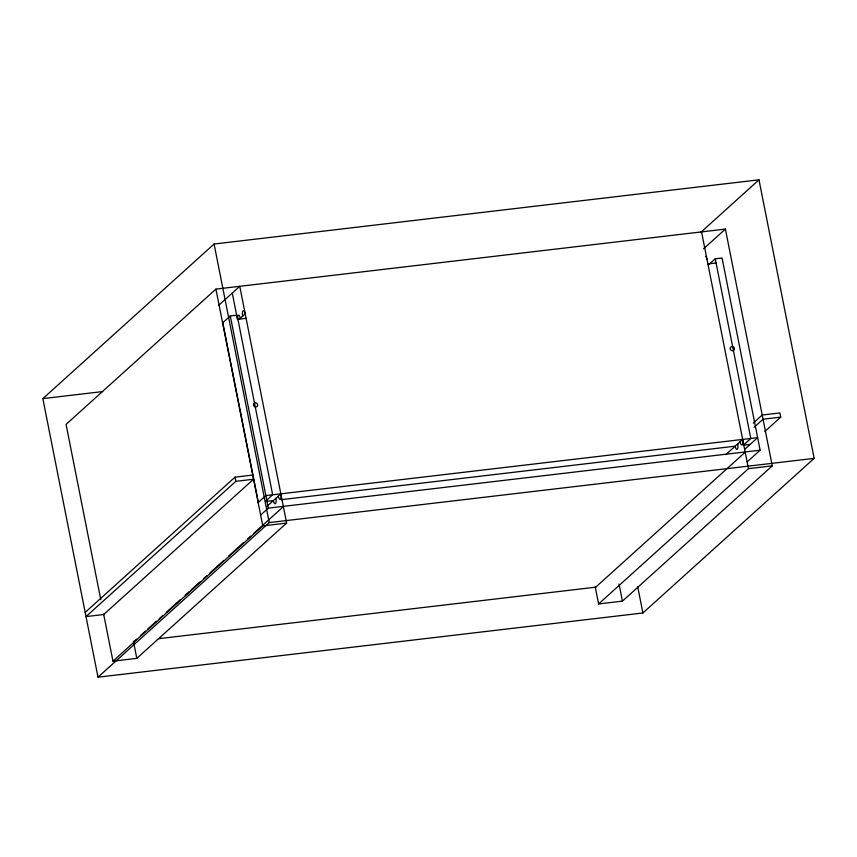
<?xml version="1.0" encoding="UTF-8"?>
<svg xmlns="http://www.w3.org/2000/svg" width="857" height="857" viewBox="0 0 857 857"><rect width="100%" height="100%" fill="white"/><g stroke="black" fill="none" stroke-linecap="round" stroke-linejoin="round"><path stroke-width="1.29" d="M42.85 398.623L214.089 244.02L758.991 179.82L814.15 458.377L642.911 612.98L98.009 677.18L42.85 398.623L102.658 391.574M595.229 586.938L598.604 603.949L622.439 601.132L772.275 465.865L725.397 229.087L215.91 289.12L66.075 424.386L100.783 599.686M218.91 305.124L239.756 286.313L286.634 523.081L136.799 658.358L112.963 661.165L103.633 614.073M266.109 500.713L272.665 494.8L237.089 315.13L230.287 315.933L222.788 322.693L258.364 502.363M239.596 318.954L245.209 313.887A4.36 1.446 83.3 0 0 243.099 310.866A4.36 1.446 83.3 0 0 242.638 316.201M85.186 612.412L235.022 477.145L252.729 475.057M235.846 481.323L86.011 616.59L103.718 614.512L253.554 479.234L235.846 481.323L235.022 477.145M257.925 502.77L265.863 495.603L757.631 437.659L744.733 449.304M266.955 506.38L280.839 493.836A4.36 1.446 83.3 0 1 280.389 499.17A4.36 1.446 83.3 0 1 278.279 496.16M260.399 515.303L268.337 508.137L760.116 450.193L722.055 257.989L715.241 258.793L708.685 264.706M133.542 641.925L136.52 639.236M140.494 635.648L145.454 631.17M147.436 629.381L156.37 621.314M159.348 618.625L162.316 615.947M166.29 612.359L180.184 599.814M185.144 595.336L189.108 591.759M191.1 589.959L200.024 581.903M203.998 578.314L206.976 575.625M209.954 572.947L223.838 560.403M228.808 555.925L243.688 542.481M247.662 538.903L250.63 536.214M253.608 533.525L283.378 506.648M112.963 661.165L262.799 525.898L286.634 523.081M98.009 677.18L269.248 522.588L814.15 458.377M700.597 232.547L758.991 179.82M703.565 248.798L725.397 229.087M753.282 423.09L762.216 415.024L779.924 412.935L780.748 417.123L764.873 431.457M754.106 427.268L763.041 419.202L780.748 417.123M725.783 454.649L742.644 439.427A4.36 1.446 83.3 0 1 742.194 444.762A4.36 1.446 83.3 0 1 740.073 441.741M595.347 587.506L745.183 452.239M747.218 461.837L760.116 450.193M598.604 603.949L748.44 468.672L772.275 465.865M237.925 319.307L246.098 318.343M707.893 263.935L716.066 262.97M266.345 501.431L273.351 500.595A4.36 1.446 83.3 0 0 275.461 503.616A4.36 1.446 83.3 0 0 275.922 498.281M281.31 499.663L735.156 446.186A4.36 1.446 83.3 0 0 737.266 449.207A4.36 1.446 83.3 0 0 737.727 443.872M750.143 444.419L743.33 445.222L750.818 438.463L715.241 258.793M158.374 638.711L595.658 587.184M701.551 231.893L748.44 468.672M637.726 586.82L642.911 612.98M619.075 584.131L622.439 601.132M232.258 293.073L237.464 319.34M230.287 315.933L268.337 508.137M214.089 244.02L269.248 522.588M215.91 289.12L262.799 525.898M133.435 641.347L136.799 658.358M705.654 256.436A4.36 1.446 83.3 0 1 707.014 259.467M237.55 319.532A4.36 1.446 83.3 0 1 238.353 315.194A4.36 1.446 83.3 0 1 240.292 318.333M253.522 405.125A2.185 2.003 47.9 0 0 256.939 406.572A2.185 2.003 47.9 0 0 256.222 402.951A2.185 2.003 47.9 0 0 253.522 405.125M730.303 348.949A2.185 2.003 47.9 0 0 733.731 350.395A2.185 2.003 47.9 0 0 733.014 346.774A2.185 2.003 47.9 0 0 730.303 348.949"/></g></svg>
